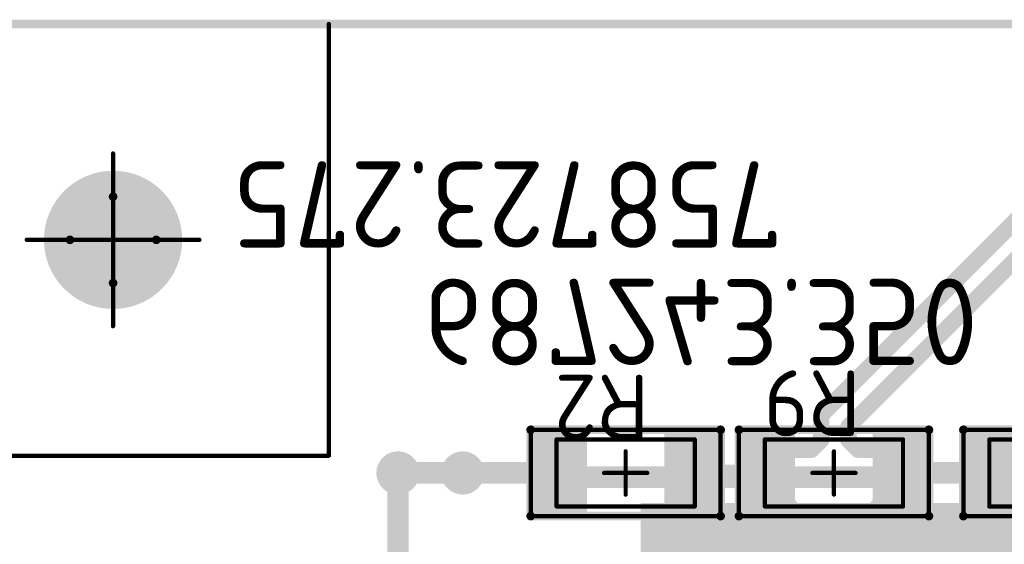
# Model space of a CAD drawing. Header units: inches. Extents: x 0 to 220, y -79 to 15.
# Drawn here: x 17.84 to 40.65, y -12.05 to 0.1 of the extents above; entities that cross this region are included whole.
import ezdxf

# ---------------------------------------------------------------- set-up
doc = ezdxf.new("R2010")
doc.units = ezdxf.units.IN
for name, color, linetype in [('Bottom Layer- Bottom', 5, 'Continuous'), ('Bottom Solder- Bot Mask', 6, 'Continuous'), ('Mechanical 1- Top Assy', 6, 'Continuous'), ('Mechanical 13', 56, 'Continuous'), ('Mechanical 15', 56, 'Continuous'), ('Mechanical 4- Help', 56, 'Continuous'), ('Multi-Layer', 9, 'Continuous'), ('Top Layer- Top', 1, 'Continuous'), ('Top Overlay- Top Silk', 2, 'Continuous'), ('Top Paste- Top Paste', 8, 'Continuous'), ('Top Solder- Top Mask', 216, 'Continuous')]:
    doc.layers.add(name, color=color, linetype=linetype)
doc.styles.add('GOST type B', font='', dxfattribs={"height": 0.2})
doc.styles.get('GOST type B').set_extended_font_data('GOST type B')

# ---------------------------------------------------------------- blocks, each defined once
blk = doc.blocks.new('1206_7')
at = {"layer": 'Top Layer- Top'}
for points in [[(-1.99999219, -0.80000475), (-1.99999219, 0.79999459), (-0.99999165, 0.79999459), (-0.99999165, -0.80000475)], [(0.99999165, -0.79999459), (0.99999165, 0.80000475), (1.99999219, 0.80000475), (1.99999219, -0.79999459)]]:
    blk.add_hatch(color=7, dxfattribs=at).paths.add_polyline_path(points)
at = {"layer": 'Top Paste- Top Paste'}
for points in [[(-1.99999219, -0.80000475), (-1.99999219, 0.79999459), (-0.99999165, 0.79999459), (-0.99999165, -0.80000475)], [(0.99999165, -0.79999459), (0.99999165, 0.80000475), (1.99999219, 0.80000475), (1.99999219, -0.79999459)]]:
    blk.add_hatch(color=7, dxfattribs=at).paths.add_polyline_path(points)
at = {"layer": 'Top Solder- Top Mask'}
for points in [[(-2.10159219, -0.90160475), (-2.10159219, 0.90159459), (-0.8983916499999999, 0.90159459), (-0.8983916499999999, -0.90160475)], [(0.8983916499999999, -0.90159459), (0.8983916499999999, 0.90160475), (2.10159219, 0.90160475), (2.10159219, -0.90159459)]]:
    blk.add_hatch(color=7, dxfattribs=at).paths.add_polyline_path(points)
at = {"layer": 'Mechanical 13'}
for points in [[(-1.60000442, -0.77499972, 0.0999998, 0.0999998, 0), (-1.59999426, 0.77499972, 0.0999998, 0.0999998, 0)], [(-1.59999426, 0.77499972, 0.0999998, 0.0999998, 0), (1.60000188, 0.77499718, 0.0999998, 0.0999998, 0)], [(1.59998918, -0.77499718, 0.0999998, 0.0999998, 0), (1.60000188, 0.77499718, 0.0999998, 0.0999998, 0)], [(-1.60000442, -0.77499972, 0.0999998, 0.0999998, 0), (1.59998918, -0.77499718, 0.0999998, 0.0999998, 0)]]:
    blk.add_lwpolyline(points, format="xyseb", dxfattribs=at)
for points in [[(-1.62499294, 0.77499972, 0.0499999, 0.0499999, 1), (-1.57499558, 0.77499972, 0.0499999, 0.0499999, 1)], [(-1.62499294, 0.77499972, 0.0499999, 0.0499999, 1), (-1.57499558, 0.77499972, 0.0499999, 0.0499999, 1)], [(1.5750032, 0.77499718, 0.0499999, 0.0499999, 1), (1.62500056, 0.77499718, 0.0499999, 0.0499999, 1)], [(1.5750032, 0.77499718, 0.0499999, 0.0499999, 1), (1.62500056, 0.77499718, 0.0499999, 0.0499999, 1)], [(-1.6250031, -0.77499972, 0.0499999, 0.0499999, 1), (-1.57500574, -0.77499972, 0.0499999, 0.0499999, 1)], [(-1.6250031, -0.77499972, 0.0499999, 0.0499999, 1), (-1.57500574, -0.77499972, 0.0499999, 0.0499999, 1)], [(1.5749905, -0.77499718, 0.0499999, 0.0499999, 1), (1.62498786, -0.77499718, 0.0499999, 0.0499999, 1)], [(1.5749905, -0.77499718, 0.0499999, 0.0499999, 1), (1.62498786, -0.77499718, 0.0499999, 0.0499999, 1)]]:
    blk.add_lwpolyline(points, format="xyseb", close=True, dxfattribs=at)
at = {"layer": 'Mechanical 15'}
for points in [[(-2.20000068, -1.00000054, 0.0999998, 0.0999998, 0), (-2.19999814, 0.999998, 0.0999998, 0.0999998, 0)], [(-2.19999814, 0.999998, 0.0999998, 0.0999998, 0), (2.20000068, 1.00000054, 0.0999998, 0.0999998, 0)], [(2.19999814, -0.999998, 0.0999998, 0.0999998, 0), (2.20000068, 1.00000054, 0.0999998, 0.0999998, 0)], [(-2.54e-06, -0.49999646, 0.0999998, 0.0999998, 0), (2.54e-06, 0.49999646, 0.0999998, 0.0999998, 0)], [(-0.49999646, 2.54e-06, 0.0999998, 0.0999998, 0), (0.49999646, -2.54e-06, 0.0999998, 0.0999998, 0)], [(-2.20000068, -1.00000054, 0.0999998, 0.0999998, 0), (2.19999814, -0.999998, 0.0999998, 0.0999998, 0)]]:
    blk.add_lwpolyline(points, format="xyseb", dxfattribs=at)
for points in [[(-2.22499682, 0.999998, 0.0499999, 0.0499999, 1), (-2.17499946, 0.999998, 0.0499999, 0.0499999, 1)], [(-2.22499682, 0.999998, 0.0499999, 0.0499999, 1), (-2.17499946, 0.999998, 0.0499999, 0.0499999, 1)], [(2.175002, 1.00000054, 0.0499999, 0.0499999, 1), (2.22499936, 1.00000054, 0.0499999, 0.0499999, 1)], [(2.175002, 1.00000054, 0.0499999, 0.0499999, 1), (2.22499936, 1.00000054, 0.0499999, 0.0499999, 1)], [(-0.02499614, 0.49999646, 0.0499999, 0.0499999, 1), (0.02500122, 0.49999646, 0.0499999, 0.0499999, 1)], [(-0.5249951399999999, 2.54e-06, 0.0499999, 0.0499999, 1), (-0.47499778, 2.54e-06, 0.0499999, 0.0499999, 1)], [(0.47499778, -2.54e-06, 0.0499999, 0.0499999, 1), (0.5249951399999999, -2.54e-06, 0.0499999, 0.0499999, 1)], [(-0.02500122, -0.49999646, 0.0499999, 0.0499999, 1), (0.02499614, -0.49999646, 0.0499999, 0.0499999, 1)], [(-2.22499936, -1.00000054, 0.0499999, 0.0499999, 1), (-2.175002, -1.00000054, 0.0499999, 0.0499999, 1)], [(-2.22499936, -1.00000054, 0.0499999, 0.0499999, 1), (-2.175002, -1.00000054, 0.0499999, 0.0499999, 1)], [(2.17499946, -0.999998, 0.0499999, 0.0499999, 1), (2.22499682, -0.999998, 0.0499999, 0.0499999, 1)], [(2.17499946, -0.999998, 0.0499999, 0.0499999, 1), (2.22499682, -0.999998, 0.0499999, 0.0499999, 1)]]:
    blk.add_lwpolyline(points, format="xyseb", close=True, dxfattribs=at)
at = {"layer": 'Top Overlay- Top Silk'}
for points in [[(-2.20000068, -1.00000054, 0.1999996, 0.1999996, 0), (-2.19999814, 0.999998, 0.1999996, 0.1999996, 0)], [(-2.19999814, 0.999998, 0.1999996, 0.1999996, 0), (2.20000068, 1.00000054, 0.1999996, 0.1999996, 0)], [(2.19999814, -0.999998, 0.1999996, 0.1999996, 0), (2.20000068, 1.00000054, 0.1999996, 0.1999996, 0)], [(-2.20000068, -1.00000054, 0.1999996, 0.1999996, 0), (2.19999814, -0.999998, 0.1999996, 0.1999996, 0)]]:
    blk.add_lwpolyline(points, format="xyseb", dxfattribs=at)
for points in [[(-2.24999804, 0.999998, 0.0999998, 0.0999998, 1), (-2.14999824, 0.999998, 0.0999998, 0.0999998, 1)], [(-2.24999804, 0.999998, 0.0999998, 0.0999998, 1), (-2.14999824, 0.999998, 0.0999998, 0.0999998, 1)], [(2.15000078, 1.00000054, 0.0999998, 0.0999998, 1), (2.25000058, 1.00000054, 0.0999998, 0.0999998, 1)], [(2.15000078, 1.00000054, 0.0999998, 0.0999998, 1), (2.25000058, 1.00000054, 0.0999998, 0.0999998, 1)], [(-2.25000058, -1.00000054, 0.0999998, 0.0999998, 1), (-2.15000078, -1.00000054, 0.0999998, 0.0999998, 1)], [(-2.25000058, -1.00000054, 0.0999998, 0.0999998, 1), (-2.15000078, -1.00000054, 0.0999998, 0.0999998, 1)], [(2.14999824, -0.999998, 0.0999998, 0.0999998, 1), (2.24999804, -0.999998, 0.0999998, 0.0999998, 1)], [(2.14999824, -0.999998, 0.0999998, 0.0999998, 1), (2.24999804, -0.999998, 0.0999998, 0.0999998, 1)]]:
    blk.add_lwpolyline(points, format="xyseb", close=True, dxfattribs=at)
blk = doc.blocks.new('1206_8')
at = {"layer": 'Top Layer- Top'}
for points in [[(-1.99999727, -0.8000022099999999), (-1.99999727, 0.79999713), (-0.99999673, 0.79999713), (-0.99999673, -0.8000022099999999)], [(0.99999673, -0.79999713), (0.99999673, 0.8000022099999999), (1.99999727, 0.8000022099999999), (1.99999727, -0.79999713)]]:
    blk.add_hatch(color=7, dxfattribs=at).paths.add_polyline_path(points)
at = {"layer": 'Top Paste- Top Paste'}
for points in [[(-1.99999727, -0.8000022099999999), (-1.99999727, 0.79999713), (-0.99999673, 0.79999713), (-0.99999673, -0.8000022099999999)], [(0.99999673, -0.79999713), (0.99999673, 0.8000022099999999), (1.99999727, 0.8000022099999999), (1.99999727, -0.79999713)]]:
    blk.add_hatch(color=7, dxfattribs=at).paths.add_polyline_path(points)
at = {"layer": 'Top Solder- Top Mask'}
for points in [[(-2.10159727, -0.9016022099999998), (-2.10159727, 0.9015971299999999), (-0.8983967299999999, 0.9015971299999999), (-0.8983967299999999, -0.9016022099999998)], [(0.8983967299999999, -0.9015971299999999), (0.8983967299999999, 0.9016022099999998), (2.10159727, 0.9016022099999998), (2.10159727, -0.9015971299999999)]]:
    blk.add_hatch(color=7, dxfattribs=at).paths.add_polyline_path(points)
at = {"layer": 'Mechanical 13'}
for points in [[(-1.59999934, 0.77499972, 0.0999998, 0.0999998, 0), (-1.60000442, -0.77499972, 0.0999998, 0.0999998, 0)], [(1.60000188, 0.77499718, 0.0999998, 0.0999998, 0), (-1.59999934, 0.77499972, 0.0999998, 0.0999998, 0)], [(1.60000188, 0.77499718, 0.0999998, 0.0999998, 0), (1.5999968, -0.77499972, 0.0999998, 0.0999998, 0)], [(1.5999968, -0.77499972, 0.0999998, 0.0999998, 0), (-1.60000442, -0.77499972, 0.0999998, 0.0999998, 0)]]:
    blk.add_lwpolyline(points, format="xyseb", dxfattribs=at)
for points in [[(-1.62499802, 0.77499972, 0.0499999, 0.0499999, 1), (-1.57500066, 0.77499972, 0.0499999, 0.0499999, 1)], [(-1.62499802, 0.77499972, 0.0499999, 0.0499999, 1), (-1.57500066, 0.77499972, 0.0499999, 0.0499999, 1)], [(1.5750032, 0.77499718, 0.0499999, 0.0499999, 1), (1.62500056, 0.77499718, 0.0499999, 0.0499999, 1)], [(1.5750032, 0.77499718, 0.0499999, 0.0499999, 1), (1.62500056, 0.77499718, 0.0499999, 0.0499999, 1)], [(-1.6250031, -0.77499972, 0.0499999, 0.0499999, 1), (-1.57500574, -0.77499972, 0.0499999, 0.0499999, 1)], [(-1.6250031, -0.77499972, 0.0499999, 0.0499999, 1), (-1.57500574, -0.77499972, 0.0499999, 0.0499999, 1)], [(1.57499812, -0.77499972, 0.0499999, 0.0499999, 1), (1.62499548, -0.77499972, 0.0499999, 0.0499999, 1)], [(1.57499812, -0.77499972, 0.0499999, 0.0499999, 1), (1.62499548, -0.77499972, 0.0499999, 0.0499999, 1)]]:
    blk.add_lwpolyline(points, format="xyseb", close=True, dxfattribs=at)
at = {"layer": 'Mechanical 15'}
for points in [[(-2.19999814, 1.00000054, 0.0999998, 0.0999998, 0), (-2.20000068, -1.00000054, 0.0999998, 0.0999998, 0)], [(2.20000068, 1.00000054, 0.0999998, 0.0999998, 0), (-2.19999814, 1.00000054, 0.0999998, 0.0999998, 0)], [(2.20000068, 1.00000054, 0.0999998, 0.0999998, 0), (2.19999814, -1.00000054, 0.0999998, 0.0999998, 0)], [(2.54e-06, -0.499999, 0.0999998, 0.0999998, 0), (0, 0.49999646, 0.0999998, 0.0999998, 0)], [(0.499999, 2.54e-06, 0.0999998, 0.0999998, 0), (-0.49999646, 0, 0.0999998, 0.0999998, 0)], [(2.19999814, -1.00000054, 0.0999998, 0.0999998, 0), (-2.20000068, -1.00000054, 0.0999998, 0.0999998, 0)]]:
    blk.add_lwpolyline(points, format="xyseb", dxfattribs=at)
for points in [[(-2.22499682, 1.00000054, 0.0499999, 0.0499999, 1), (-2.17499946, 1.00000054, 0.0499999, 0.0499999, 1)], [(-2.22499682, 1.00000054, 0.0499999, 0.0499999, 1), (-2.17499946, 1.00000054, 0.0499999, 0.0499999, 1)], [(2.175002, 1.00000054, 0.0499999, 0.0499999, 1), (2.22499936, 1.00000054, 0.0499999, 0.0499999, 1)], [(2.175002, 1.00000054, 0.0499999, 0.0499999, 1), (2.22499936, 1.00000054, 0.0499999, 0.0499999, 1)], [(-0.02499868, 0.49999646, 0.0499999, 0.0499999, 1), (0.02499868, 0.49999646, 0.0499999, 0.0499999, 1)], [(-0.5249951399999999, 0, 0.0499999, 0.0499999, 1), (-0.47499778, 0, 0.0499999, 0.0499999, 1)], [(0.47500032, 2.54e-06, 0.0499999, 0.0499999, 1), (0.5249976799999999, 2.54e-06, 0.0499999, 0.0499999, 1)], [(-0.02499614, -0.499999, 0.0499999, 0.0499999, 1), (0.02500122, -0.499999, 0.0499999, 0.0499999, 1)], [(-2.22499936, -1.00000054, 0.0499999, 0.0499999, 1), (-2.175002, -1.00000054, 0.0499999, 0.0499999, 1)], [(-2.22499936, -1.00000054, 0.0499999, 0.0499999, 1), (-2.175002, -1.00000054, 0.0499999, 0.0499999, 1)], [(2.17499946, -1.00000054, 0.0499999, 0.0499999, 1), (2.22499682, -1.00000054, 0.0499999, 0.0499999, 1)], [(2.17499946, -1.00000054, 0.0499999, 0.0499999, 1), (2.22499682, -1.00000054, 0.0499999, 0.0499999, 1)]]:
    blk.add_lwpolyline(points, format="xyseb", close=True, dxfattribs=at)
at = {"layer": 'Top Overlay- Top Silk'}
for points in [[(-2.19999814, 1.00000054, 0.1999996, 0.1999996, 0), (-2.20000068, -1.00000054, 0.1999996, 0.1999996, 0)], [(2.20000068, 1.00000054, 0.1999996, 0.1999996, 0), (-2.19999814, 1.00000054, 0.1999996, 0.1999996, 0)], [(2.20000068, 1.00000054, 0.1999996, 0.1999996, 0), (2.19999814, -1.00000054, 0.1999996, 0.1999996, 0)], [(2.19999814, -1.00000054, 0.1999996, 0.1999996, 0), (-2.20000068, -1.00000054, 0.1999996, 0.1999996, 0)]]:
    blk.add_lwpolyline(points, format="xyseb", dxfattribs=at)
for points in [[(-2.24999804, 1.00000054, 0.0999998, 0.0999998, 1), (-2.14999824, 1.00000054, 0.0999998, 0.0999998, 1)], [(-2.24999804, 1.00000054, 0.0999998, 0.0999998, 1), (-2.14999824, 1.00000054, 0.0999998, 0.0999998, 1)], [(2.15000078, 1.00000054, 0.0999998, 0.0999998, 1), (2.25000058, 1.00000054, 0.0999998, 0.0999998, 1)], [(2.15000078, 1.00000054, 0.0999998, 0.0999998, 1), (2.25000058, 1.00000054, 0.0999998, 0.0999998, 1)], [(-2.25000058, -1.00000054, 0.0999998, 0.0999998, 1), (-2.15000078, -1.00000054, 0.0999998, 0.0999998, 1)], [(-2.25000058, -1.00000054, 0.0999998, 0.0999998, 1), (-2.15000078, -1.00000054, 0.0999998, 0.0999998, 1)], [(2.14999824, -1.00000054, 0.0999998, 0.0999998, 1), (2.24999804, -1.00000054, 0.0999998, 0.0999998, 1)], [(2.14999824, -1.00000054, 0.0999998, 0.0999998, 1), (2.24999804, -1.00000054, 0.0999998, 0.0999998, 1)]]:
    blk.add_lwpolyline(points, format="xyseb", close=True, dxfattribs=at)
blk = doc.blocks.new('1206_40')
at = {"layer": 'Top Layer- Top'}
for points in [[(-1.99999219, -0.80000475), (-1.99999219, 0.79999459), (-0.99999165, 0.79999459), (-0.99999165, -0.80000475)], [(0.99999165, -0.79999459), (0.99999165, 0.80000475), (1.99999219, 0.80000475), (1.99999219, -0.79999459)]]:
    blk.add_hatch(color=7, dxfattribs=at).paths.add_polyline_path(points)
at = {"layer": 'Top Paste- Top Paste'}
for points in [[(-1.99999219, -0.80000475), (-1.99999219, 0.79999459), (-0.99999165, 0.79999459), (-0.99999165, -0.80000475)], [(0.99999165, -0.79999459), (0.99999165, 0.80000475), (1.99999219, 0.80000475), (1.99999219, -0.79999459)]]:
    blk.add_hatch(color=7, dxfattribs=at).paths.add_polyline_path(points)
at = {"layer": 'Top Solder- Top Mask'}
for points in [[(-2.10159219, -0.90160475), (-2.10159219, 0.90159459), (-0.8983916499999999, 0.90159459), (-0.8983916499999999, -0.90160475)], [(0.8983916499999999, -0.90159459), (0.8983916499999999, 0.90160475), (2.10159219, 0.90160475), (2.10159219, -0.90159459)]]:
    blk.add_hatch(color=7, dxfattribs=at).paths.add_polyline_path(points)
at = {"layer": 'Mechanical 13'}
for points in [[(-1.60000442, -0.77499972, 0.0999998, 0.0999998, 0), (-1.59999426, 0.77499972, 0.0999998, 0.0999998, 0)], [(-1.59999426, 0.77499972, 0.0999998, 0.0999998, 0), (1.60000188, 0.77499718, 0.0999998, 0.0999998, 0)], [(1.59998918, -0.77499718, 0.0999998, 0.0999998, 0), (1.60000188, 0.77499718, 0.0999998, 0.0999998, 0)], [(-1.60000442, -0.77499972, 0.0999998, 0.0999998, 0), (1.59998918, -0.77499718, 0.0999998, 0.0999998, 0)]]:
    blk.add_lwpolyline(points, format="xyseb", dxfattribs=at)
for points in [[(-1.62499294, 0.77499972, 0.0499999, 0.0499999, 1), (-1.57499558, 0.77499972, 0.0499999, 0.0499999, 1)], [(-1.62499294, 0.77499972, 0.0499999, 0.0499999, 1), (-1.57499558, 0.77499972, 0.0499999, 0.0499999, 1)], [(1.5750032, 0.77499718, 0.0499999, 0.0499999, 1), (1.62500056, 0.77499718, 0.0499999, 0.0499999, 1)], [(1.5750032, 0.77499718, 0.0499999, 0.0499999, 1), (1.62500056, 0.77499718, 0.0499999, 0.0499999, 1)], [(-1.6250031, -0.77499972, 0.0499999, 0.0499999, 1), (-1.57500574, -0.77499972, 0.0499999, 0.0499999, 1)], [(-1.6250031, -0.77499972, 0.0499999, 0.0499999, 1), (-1.57500574, -0.77499972, 0.0499999, 0.0499999, 1)], [(1.5749905, -0.77499718, 0.0499999, 0.0499999, 1), (1.62498786, -0.77499718, 0.0499999, 0.0499999, 1)], [(1.5749905, -0.77499718, 0.0499999, 0.0499999, 1), (1.62498786, -0.77499718, 0.0499999, 0.0499999, 1)]]:
    blk.add_lwpolyline(points, format="xyseb", close=True, dxfattribs=at)
at = {"layer": 'Mechanical 15'}
for points in [[(-2.20000068, -1.00000054, 0.0999998, 0.0999998, 0), (-2.19999814, 0.999998, 0.0999998, 0.0999998, 0)], [(-2.19999814, 0.999998, 0.0999998, 0.0999998, 0), (2.20000068, 1.00000054, 0.0999998, 0.0999998, 0)], [(2.19999814, -0.999998, 0.0999998, 0.0999998, 0), (2.20000068, 1.00000054, 0.0999998, 0.0999998, 0)], [(-2.54e-06, -0.49999646, 0.0999998, 0.0999998, 0), (2.54e-06, 0.49999646, 0.0999998, 0.0999998, 0)], [(-0.49999646, 2.54e-06, 0.0999998, 0.0999998, 0), (0.49999646, -2.54e-06, 0.0999998, 0.0999998, 0)], [(-2.20000068, -1.00000054, 0.0999998, 0.0999998, 0), (2.19999814, -0.999998, 0.0999998, 0.0999998, 0)]]:
    blk.add_lwpolyline(points, format="xyseb", dxfattribs=at)
for points in [[(-2.22499682, 0.999998, 0.0499999, 0.0499999, 1), (-2.17499946, 0.999998, 0.0499999, 0.0499999, 1)], [(-2.22499682, 0.999998, 0.0499999, 0.0499999, 1), (-2.17499946, 0.999998, 0.0499999, 0.0499999, 1)], [(2.175002, 1.00000054, 0.0499999, 0.0499999, 1), (2.22499936, 1.00000054, 0.0499999, 0.0499999, 1)], [(2.175002, 1.00000054, 0.0499999, 0.0499999, 1), (2.22499936, 1.00000054, 0.0499999, 0.0499999, 1)], [(-0.02499614, 0.49999646, 0.0499999, 0.0499999, 1), (0.02500122, 0.49999646, 0.0499999, 0.0499999, 1)], [(-0.5249951399999999, 2.54e-06, 0.0499999, 0.0499999, 1), (-0.47499778, 2.54e-06, 0.0499999, 0.0499999, 1)], [(0.47499778, -2.54e-06, 0.0499999, 0.0499999, 1), (0.5249951399999999, -2.54e-06, 0.0499999, 0.0499999, 1)], [(-0.02500122, -0.49999646, 0.0499999, 0.0499999, 1), (0.02499614, -0.49999646, 0.0499999, 0.0499999, 1)], [(-2.22499936, -1.00000054, 0.0499999, 0.0499999, 1), (-2.175002, -1.00000054, 0.0499999, 0.0499999, 1)], [(-2.22499936, -1.00000054, 0.0499999, 0.0499999, 1), (-2.175002, -1.00000054, 0.0499999, 0.0499999, 1)], [(2.17499946, -0.999998, 0.0499999, 0.0499999, 1), (2.22499682, -0.999998, 0.0499999, 0.0499999, 1)], [(2.17499946, -0.999998, 0.0499999, 0.0499999, 1), (2.22499682, -0.999998, 0.0499999, 0.0499999, 1)]]:
    blk.add_lwpolyline(points, format="xyseb", close=True, dxfattribs=at)
at = {"layer": 'Top Overlay- Top Silk'}
for points in [[(-2.20000068, -1.00000054, 0.1999996, 0.1999996, 0), (-2.19999814, 0.999998, 0.1999996, 0.1999996, 0)], [(-2.19999814, 0.999998, 0.1999996, 0.1999996, 0), (2.20000068, 1.00000054, 0.1999996, 0.1999996, 0)], [(2.19999814, -0.999998, 0.1999996, 0.1999996, 0), (2.20000068, 1.00000054, 0.1999996, 0.1999996, 0)], [(-2.20000068, -1.00000054, 0.1999996, 0.1999996, 0), (2.19999814, -0.999998, 0.1999996, 0.1999996, 0)]]:
    blk.add_lwpolyline(points, format="xyseb", dxfattribs=at)
for points in [[(-2.24999804, 0.999998, 0.0999998, 0.0999998, 1), (-2.14999824, 0.999998, 0.0999998, 0.0999998, 1)], [(-2.24999804, 0.999998, 0.0999998, 0.0999998, 1), (-2.14999824, 0.999998, 0.0999998, 0.0999998, 1)], [(2.15000078, 1.00000054, 0.0999998, 0.0999998, 1), (2.25000058, 1.00000054, 0.0999998, 0.0999998, 1)], [(2.15000078, 1.00000054, 0.0999998, 0.0999998, 1), (2.25000058, 1.00000054, 0.0999998, 0.0999998, 1)], [(-2.25000058, -1.00000054, 0.0999998, 0.0999998, 1), (-2.15000078, -1.00000054, 0.0999998, 0.0999998, 1)], [(-2.25000058, -1.00000054, 0.0999998, 0.0999998, 1), (-2.15000078, -1.00000054, 0.0999998, 0.0999998, 1)], [(2.14999824, -0.999998, 0.0999998, 0.0999998, 1), (2.24999804, -0.999998, 0.0999998, 0.0999998, 1)], [(2.14999824, -0.999998, 0.0999998, 0.0999998, 1), (2.24999804, -0.999998, 0.0999998, 0.0999998, 1)]]:
    blk.add_lwpolyline(points, format="xyseb", close=True, dxfattribs=at)

msp = doc.modelspace()

# ---------------------------------------------------------------- hatches: boundary and pattern name
at = {"layer": 'Bottom Layer- Bottom'}
h = msp.add_hatch(color=5, dxfattribs=at)
h.paths.add_polyline_path([(218.99999888, -19.90000084), (216.04287246, -19.90000084), (215.90399542, -19.71901314), (215.90399542, -19.4809872), (215.84239026, -19.25107148), (215.72337602, -19.0449327), (215.55506546, -18.87662214), (215.34892668, -18.7576079), (215.2436894, -18.72941136), (215.2436894, -18.47059044), (215.3489343, -18.44239136), (215.55507308, -18.32337712), (215.72338364, -18.15506656), (215.84239788, -17.94892778), (215.90400304, -17.71901206), (215.90400304, -17.48098358), (215.84239788, -17.25106786), (215.72338364, -17.04492908), (215.55507308, -16.87661852), (215.3489343, -16.75760428), (215.24371226, -16.72941028), (215.24371226, -16.4705919), (215.3489343, -16.4423979), (215.55507308, -16.32338366), (215.72338364, -16.1550731), (215.84239788, -15.94893432), (215.90400304, -15.7190186), (215.90400304, -15.48099012), (215.84239788, -15.2510744), (215.72338364, -15.04493562), (215.55507308, -14.87662506), (215.3489343, -14.75761082), (215.24369448, -14.72941174), (215.24369448, -14.47059336), (215.34893684, -14.44239428), (215.55507562, -14.32338004), (215.72338618, -14.15506948), (215.84240042, -13.9489307), (215.90400558, -13.71901498), (215.90400558, -13.4809865), (215.84240042, -13.25107078), (215.72338618, -13.044932), (215.55507562, -12.87662144), (215.34893684, -12.7576072), (215.24369702, -12.72940812), (215.24369702, -12.47058974), (215.34893684, -12.44239066), (215.55507562, -12.32337642), (215.72338618, -12.15506586), (215.84240042, -11.94892708), (215.90400558, -11.71901136), (215.90400558, -11.48098288), (215.84240042, -11.25106716), (215.72338618, -11.04492838), (215.55507562, -10.87661782), (215.34893684, -10.75760358), (215.24371226, -10.72940958), (215.24371226, -10.47058866), (215.34892922, -10.4423972), (215.555068, -10.32338296), (215.72337856, -10.1550724), (215.8423928, -9.94893362), (215.90186182, -9.726993499999999), (215.00000434, -9.726993499999999), (215.00000434, -9.4729935), (215.90185674, -9.4729935), (215.8423928, -9.251073700000001), (215.72337856, -9.04493492), (215.555068, -8.87662436), (215.34892922, -8.757610119999999), (215.2436894, -8.72941104), (215.2436894, -8.47059266), (215.34893176, -8.44239358), (215.55507054, -8.323379339999999), (215.7233811, -8.15506878), (215.84239534, -7.94893), (215.9040005, -7.71901428), (215.9040005, -7.480985799999999), (215.84239534, -7.251070079999999), (215.7233811, -7.044931299999999), (215.55507054, -6.87662074), (215.34893176, -6.7576065), (215.11901604, -6.69600134), (214.88098756, -6.69600134), (214.65107184, -6.7576065), (214.44493306, -6.87662074), (214.2766225, -7.044931299999999), (214.15760826, -7.251070079999999), (214.15399892, -7.2645397), (213.90399942, -7.23162638), (213.90399942, -6.6959988), (213.12700834, -6.6959988), (213.12700834, -7.599984799999999), (213.00000834, -7.599984799999999), (213.00000834, -7.726984799999999), (212.09600202, -7.726984799999999), (212.09600202, -8.5039962), (212.63164738, -8.5039962), (212.6645607, -8.753995699999999), (212.6510733, -8.757610119999999), (212.44493452, -8.87662436), (212.27662396, -9.04493492), (212.15760972, -9.251073700000001), (212.09600456, -9.48098942), (212.09600456, -9.719017899999999), (212.15760972, -9.94893362), (212.27662396, -10.1550724), (212.44493452, -10.32338296), (212.6510733, -10.4423972), (212.7563055, -10.47059374), (212.7563055, -10.72941212), (212.65106822, -10.7576112), (212.44492944, -10.87662544), (212.27661888, -11.044936), (212.15760464, -11.25107478), (212.09599948, -11.4809905), (212.09599948, -11.71901898), (212.15760464, -11.9489347), (212.27661888, -12.15507348), (212.44492944, -12.32338404), (212.65106822, -12.44239828), (212.7563055, -12.47059482), (212.7563055, -12.72941574), (212.65107076, -12.75761228), (212.44493198, -12.87662652), (212.27662142, -13.04493708), (212.15760718, -13.25107586), (212.09814578, -13.47299312), (213.00000834, -13.47299312), (213.00000834, -13.72699312), (212.09813816, -13.72699312), (212.15760718, -13.94893578), (212.27662142, -14.15507456), (212.44493198, -14.32338512), (212.65107076, -14.44239936), (212.75628772, -14.47059082), (212.75628772, -14.72941174), (212.65107076, -14.7576032), (212.44493198, -14.87661744), (212.27662142, -15.044928), (212.15760718, -15.25106678), (212.09600202, -15.4809825), (212.09600202, -15.71901098), (212.15760718, -15.9489267), (212.27662142, -16.15506548), (212.44493198, -16.32337604), (212.65107076, -16.44239028), (212.75631058, -16.47058936), (212.75631058, -16.72940774), (212.65107076, -16.75760682), (212.44493198, -16.87662106), (212.27662142, -17.04493162), (212.15760718, -17.2510704), (212.09814578, -17.47298512), (213.0000058, -17.47298512), (213.0000058, -17.72698512), (212.09813816, -17.72698512), (212.15760718, -17.94893032), (212.27662142, -18.1550691), (212.44493198, -18.32337966), (212.65107076, -18.4423939), (212.75629788, -18.4705879), (212.75629788, -18.72940882), (212.65106314, -18.75760536), (212.44492436, -18.8766196), (212.2766138, -19.04493016), (212.15759956, -19.25106894), (212.0959944, -19.48098466), (212.0959944, -19.7190106), (211.95711482, -19.90000084), (210.07527708, -19.90000084), (208.88846462, -18.71318838), (208.88846462, -18.09549848), (208.85889394, -17.94683736), (208.77468532, -17.82081272), (205.74196088, -14.78808828), (205.78899914, -14.61253618), (205.78899914, -14.37845994), (205.72841506, -14.15235676), (205.61137694, -13.94963936), (205.44585784, -13.78412026), (205.24314044, -13.66708214), (205.01703726, -13.60649806), (204.78296102, -13.60649806), (204.55685784, -13.66708214), (204.35414044, -13.78412026), (204.18862134, -13.94963936), (204.07158322, -14.15235676), (204.01099914, -14.37845994), (204.01099914, -14.52259732), (203.76099964, -14.58958474), (203.7113782, -14.50363876), (203.5458591, -14.33811966), (203.3431417, -14.22108154), (203.11703852, -14.16049746), (202.88296228, -14.16049746), (202.6568591, -14.22108154), (202.4541417, -14.33811966), (202.2886226, -14.50363876), (202.17158448, -14.70635616), (202.1110004, -14.93245934), (202.1110004, -15.16653304), (202.04664442, -15.25040384), (201.77983012, -15.27061208), (201.57711526, -15.15357396), (201.35101208, -15.09298988), (201.11693584, -15.09298988), (200.89083266, -15.15357396), (200.68811526, -15.27061208), (200.6451283, -15.31359904), (173.26689756, -15.31359904), (173.24999894, -15.26948686), (173.19999904, -15.31948676), (137.18450846, -15.29393944), (137.08102886, -15.04386628), (137.12333002, -15.00156512), (137.20943094, -14.8524341), (137.24304022, -14.72699874), (135.95696202, -14.72699874), (135.9905713, -14.8524341), (136.07667222, -15.00156512), (136.11829012, -15.04318302), (136.0146632, -15.2931114), (72.63029923999999, -15.24815086), (72.52332967999999, -15.00156258), (72.6094306, -14.8524341), (72.64303987999999, -14.72699874), (71.35696168, -14.72699874), (71.39057095999999, -14.8524341), (71.47667188, -15.00156258), (71.36880824, -15.24725678), (32.2208398, -15.21948696), (32.2208398, -11.10000066), (132.03123454, -11.10000066), (132.0475642, -11.10942914), (132.21389864, -11.15399852), (132.38610048, -11.15399852), (132.55243492, -11.10942914), (132.56876458, -11.10000066), (173.29999884, -11.10000066), (173.32097416, -11.07902534), (179.32680162, -11.07902534), (179.84600048, -11.5982242), (179.84600048, -11.61159984), (179.89056986, -11.77793428), (179.97667078, -11.9270653), (180.0984333, -12.04882782), (180.24756432, -12.13492874), (180.41389876, -12.17949812), (180.5861006, -12.17949812), (180.75243504, -12.13492874), (180.90156606, -12.04882782), (181.02332858, -11.9270653), (181.1094295, -11.77793428), (181.15399888, -11.61159984), (181.15399888, -11.439398), (181.12442566, -11.32902738), (181.20803992, -11.16474526), (181.28607634, -11.07902534), (201.17059842, -11.07902534), (201.97481068, -10.27481308), (204.87773604, -10.29980922), (204.89999914, -10.30000734), (204.99999894, -10.40000714), (205.11967612, -10.2803325), (205.1196685, -10.16611886), (205.1196685, -7.129955259999999), (205.17861936, -7.071004400000001), (205.09999874, -6.99238378), (205.09999874, -1.39999974), (218.99999888, -1.39999974)])
h.paths.add_polyline_path([(212.87300834, -6.6959988), (212.09600202, -6.6959988), (212.09600202, -7.472984799999999), (212.87300834, -7.472984799999999)], flags=0)
h.paths.add_polyline_path([(166.68215584, -11.6569617), (166.68215584, -12.1730008), (167.19819494, -12.1730008), (167.16458566, -12.04756544), (167.07848474, -11.89843442), (166.95672222, -11.7766719), (166.8075912, -11.69057098)], flags=0)
h.paths.add_polyline_path([(166.42815584, -11.6569617), (166.30272048, -11.69057098), (166.15358946, -11.7766719), (166.03182694, -11.89843442), (165.94572602, -12.04756544), (165.91211674, -12.1730008), (166.42815584, -12.1730008)], flags=0)
h.paths.add_polyline_path([(63.52700019999999, -12.3569603), (63.52700019999999, -12.8729994), (64.0430393, -12.8729994), (64.00943002, -12.74756404), (63.9233291, -12.59843302), (63.80156658, -12.4766705), (63.65243556, -12.39056958)], flags=0)
h.paths.add_polyline_path([(63.2730002, -12.3569603), (63.14756484, -12.39056958), (62.99843382, -12.4766705), (62.87667129999999, -12.59843302), (62.79057038, -12.74756404), (62.7569611, -12.8729994), (63.2730002, -12.8729994)], flags=0)
h.paths.add_polyline_path([(43.52699702, -12.3826016), (43.52699702, -12.8986407), (44.04303612, -12.8986407), (44.00942684, -12.77320534), (43.92332592, -12.62407432), (43.8015634, -12.5023118), (43.65243237999999, -12.41621088)], flags=0)
h.paths.add_polyline_path([(43.27299702, -12.3826016), (43.14756165999999, -12.41621088), (42.99843064, -12.5023118), (42.87666812, -12.62407432), (42.7905672, -12.77320534), (42.75695792, -12.8986407), (43.27299702, -12.8986407)], flags=0)
h.paths.add_polyline_path([(159.92700044, -12.40760536), (159.92700044, -12.92364446), (160.44303954, -12.92364446), (160.40943026, -12.7982091), (160.32332934, -12.64907808), (160.20156682, -12.52731556), (160.0524358, -12.44121464)], flags=0)
h.paths.add_polyline_path([(159.67300044, -12.40760536), (159.54756508, -12.44121464), (159.39843406, -12.52731556), (159.27667154, -12.64907808), (159.19057062, -12.7982091), (159.15696134, -12.92364446), (159.67300044, -12.92364446)], flags=0)
h.paths.add_polyline_path([(167.19819494, -12.4270008), (166.68215584, -12.4270008), (166.68215584, -12.9430399), (166.8075912, -12.90943062), (166.95672222, -12.8233297), (167.07848474, -12.70156718), (167.16458566, -12.55243616)], flags=0)
h.paths.add_polyline_path([(166.42815584, -12.4270008), (165.91211674, -12.4270008), (165.94572602, -12.55243616), (166.03182694, -12.70156718), (166.15358946, -12.8233297), (166.30272048, -12.90943062), (166.42815584, -12.9430399)], flags=0)
h.paths.add_polyline_path([(130.62700062, -12.5569599), (130.62700062, -13.072999), (131.14303972, -13.072999), (131.10943044, -12.94756364), (131.02332952, -12.79843262), (130.901567, -12.6766701), (130.75243598, -12.59056918)], flags=0)
h.paths.add_polyline_path([(130.37300062, -12.5569599), (130.24756526, -12.59056918), (130.09843424, -12.6766701), (129.97667172, -12.79843262), (129.8905708, -12.94756364), (129.85696152, -13.072999), (130.37300062, -13.072999)], flags=0)
h.paths.add_polyline_path([(156.52699962, -12.6569597), (156.52699962, -13.1729988), (157.04303872, -13.1729988), (157.00942944, -13.04756344), (156.92332852, -12.89843242), (156.801566, -12.7766699), (156.65243498, -12.69056898)], flags=0)
h.paths.add_polyline_path([(156.27299962, -12.6569597), (156.14756426, -12.69056898), (155.99843324, -12.7766699), (155.87667072, -12.89843242), (155.7905698, -13.04756344), (155.75696052, -13.1729988), (156.27299962, -13.1729988)], flags=0)
h.paths.add_polyline_path([(59.22700117999999, -12.74510278), (59.22700117999999, -13.26114188), (59.74304028, -13.26114188), (59.709431, -13.13570652), (59.62333008, -12.9865755), (59.50156755999999, -12.86481298), (59.35243653999999, -12.77871206)], flags=0)
h.paths.add_polyline_path([(58.97300118, -12.74510278), (58.84756581999999, -12.77871206), (58.69843479999999, -12.86481298), (58.57667228, -12.9865755), (58.49057135999999, -13.13570652), (58.45696208, -13.26114188), (58.97300118, -13.26114188)], flags=0)
h.paths.add_polyline_path([(39.92699914, -12.7451104), (39.92699914, -13.2611495), (40.44303824, -13.2611495), (40.40942896, -13.13571414), (40.32332804, -12.98658312), (40.20156552, -12.8648206), (40.0524345, -12.77871968)], flags=0)
h.paths.add_polyline_path([(39.67299913999999, -12.7451104), (39.54756378, -12.77871968), (39.39843276, -12.8648206), (39.27667024, -12.98658312), (39.19056931999999, -13.13571414), (39.15696004, -13.2611495), (39.67299913999999, -13.2611495)], flags=0)
h.paths.add_polyline_path([(64.0430393, -13.1269994), (63.52700019999999, -13.1269994), (63.52700019999999, -13.6430385), (63.65243556, -13.60942922), (63.80156658, -13.5233283), (63.9233291, -13.40156578), (64.00943002, -13.25243476)], flags=0)
h.paths.add_polyline_path([(63.2730002, -13.1269994), (62.7569611, -13.1269994), (62.79057038, -13.25243476), (62.87667129999999, -13.40156578), (62.99843382, -13.5233283), (63.14756484, -13.60942922), (63.2730002, -13.6430385)], flags=0)
h.paths.add_polyline_path([(44.04303612, -13.1526407), (43.52699702, -13.1526407), (43.52699702, -13.6686798), (43.65243237999999, -13.63507052), (43.8015634, -13.5489696), (43.92332592, -13.42720708), (44.00942684, -13.27807606)], flags=0)
h.paths.add_polyline_path([(43.27299702, -13.1526407), (42.75695792, -13.1526407), (42.7905672, -13.27807606), (42.87666812, -13.42720708), (42.99843064, -13.5489696), (43.14756165999999, -13.63507052), (43.27299702, -13.6686798)], flags=0)
h.paths.add_polyline_path([(160.44303954, -13.17764446), (159.92700044, -13.17764446), (159.92700044, -13.69368356), (160.0524358, -13.66007428), (160.20156682, -13.57397336), (160.32332934, -13.45221084), (160.40943026, -13.30307982)], flags=0)
h.paths.add_polyline_path([(159.67300044, -13.17764446), (159.15696134, -13.17764446), (159.19057062, -13.30307982), (159.27667154, -13.45221084), (159.39843406, -13.57397336), (159.54756508, -13.66007428), (159.67300044, -13.69368356)], flags=0)
h.paths.add_polyline_path([(131.14303972, -13.326999), (130.62700062, -13.326999), (130.62700062, -13.8430381), (130.75243598, -13.80942882), (130.901567, -13.7233279), (131.02332952, -13.60156538), (131.10943044, -13.45243436)], flags=0)
h.paths.add_polyline_path([(130.37300062, -13.326999), (129.85696152, -13.326999), (129.8905708, -13.45243436), (129.97667172, -13.60156538), (130.09843424, -13.7233279), (130.24756526, -13.80942882), (130.37300062, -13.8430381)], flags=0)
h.paths.add_polyline_path([(209.50432064, -5.333997459999999), (209.2702444, -5.333997459999999), (209.04414122, -5.39458154), (208.84142382, -5.511619659999999), (208.67590472, -5.677138759999999), (208.5588666, -5.87985616), (208.49828252, -6.105959339999999), (208.49828252, -6.2132337), (208.4265199, -6.372392639999999), (208.26736096, -6.44415526), (208.1600866, -6.44415526), (207.93398342, -6.50473934), (207.73126602, -6.62177746), (207.56574692, -6.78729656), (207.4487088, -6.990013959999999), (207.38812472, -7.21611714), (207.38812472, -7.450193379999999), (207.4487088, -7.676296559999999), (207.56574692, -7.87901396), (207.73126602, -8.04453306), (207.88865966, -8.1354041), (207.88865966, -12.9771267), (207.91823034, -13.12578528), (208.00243896, -13.25181246), (208.25944378, -13.50881728), (208.18862096, -13.5796401), (208.07158284, -13.7823575), (208.01099876, -14.00846068), (208.01099876, -14.24253692), (208.07158284, -14.4686401), (208.18862096, -14.6713575), (208.35414006, -14.8368766), (208.55685746, -14.95391472), (208.78296064, -15.0144988), (209.01703688, -15.0144988), (209.24314006, -14.95391472), (209.44585746, -14.8368766), (209.61137656, -14.6713575), (209.72841468, -14.4686401), (209.78899876, -14.24253692), (209.78899876, -14.00846068), (209.74922236, -13.86001038), (209.9126866, -13.74144826), (209.97079164, -13.72098856), (210.15685934, -13.82841532), (210.38296252, -13.8889994), (210.61703876, -13.8889994), (210.84314194, -13.82841532), (211.04585934, -13.7113772), (211.21137844, -13.5458581), (211.32841656, -13.3431407), (211.38900064, -13.11703752), (211.38900064, -12.88296128), (211.32841656, -12.6568581), (211.21137844, -12.4541407), (211.04585934, -12.2886216), (210.95320776, -12.2351292), (210.95320776, -7.33572828), (210.9532103, -7.33571558), (210.91870948, -7.1622793), (210.82046736, -7.01524886), (210.24859398, -6.44337548), (210.27628252, -6.340035579999999), (210.27628252, -6.105959339999999), (210.21569844, -5.87985616), (210.09866032, -5.677138759999999), (209.93314122, -5.511619659999999), (209.73042382, -5.39458154)], flags=0)
h.paths.add_polyline_path([(157.04303872, -13.4269988), (156.52699962, -13.4269988), (156.52699962, -13.9430379), (156.65243498, -13.90942862), (156.801566, -13.8233277), (156.92332852, -13.70156518), (157.00942944, -13.55243416)], flags=0)
h.paths.add_polyline_path([(156.27299962, -13.4269988), (155.75696052, -13.4269988), (155.7905698, -13.55243416), (155.87667072, -13.70156518), (155.99843324, -13.8233277), (156.14756426, -13.90942862), (156.27299962, -13.9430379)], flags=0)
h.paths.add_polyline_path([(59.74304028, -13.51514188), (59.22700117999999, -13.51514188), (59.22700117999999, -14.03118098), (59.35243653999999, -13.9975717), (59.50156755999999, -13.91147078), (59.62333008, -13.78970826), (59.709431, -13.64057724)], flags=0)
h.paths.add_polyline_path([(58.97300118, -13.51514188), (58.45696208, -13.51514188), (58.49057135999999, -13.64057724), (58.57667228, -13.78970826), (58.69843479999999, -13.91147078), (58.84756581999999, -13.9975717), (58.97300118, -14.03118098)], flags=0)
h.paths.add_polyline_path([(40.44303824, -13.5151495), (39.92699914, -13.5151495), (39.92699914, -14.0311886), (40.0524345, -13.99757932), (40.20156552, -13.9114784), (40.32332804, -13.78971588), (40.40942896, -13.64058486)], flags=0)
h.paths.add_polyline_path([(39.67299913999999, -13.5151495), (39.15696004, -13.5151495), (39.19056931999999, -13.64058486), (39.27667024, -13.78971588), (39.39843276, -13.9114784), (39.54756378, -13.99757932), (39.67299913999999, -14.0311886)], flags=0)
h.paths.add_polyline_path([(98.32699917999999, -13.65696024), (98.32699917999999, -14.17299934), (98.84303828, -14.17299934), (98.809429, -14.04756398), (98.72332808, -13.89843296), (98.60156556, -13.77667044), (98.45243453999998, -13.69056952)], flags=0)
h.paths.add_polyline_path([(98.07299918, -13.65696024), (97.94756381999998, -13.69056952), (97.79843279999999, -13.77667044), (97.67667028, -13.89843296), (97.59056936, -14.04756398), (97.55696008, -14.17299934), (98.07299918, -14.17299934)], flags=0)
h.paths.add_polyline_path([(136.72700112, -13.95695964), (136.72700112, -14.47299874), (137.24304022, -14.47299874), (137.20943094, -14.34756338), (137.12333002, -14.19843236), (137.0015675, -14.07666984), (136.85243648, -13.99056892)], flags=0)
h.paths.add_polyline_path([(136.47300112, -13.95695964), (136.34756576, -13.99056892), (136.19843474, -14.07666984), (136.07667222, -14.19843236), (135.9905713, -14.34756338), (135.95696202, -14.47299874), (136.47300112, -14.47299874)], flags=0)
h.paths.add_polyline_path([(72.12700078, -13.95695964), (72.12700078, -14.47299874), (72.64303987999999, -14.47299874), (72.6094306, -14.34756338), (72.52332967999999, -14.19843236), (72.40156716, -14.07666984), (72.25243614, -13.99056892)], flags=0)
h.paths.add_polyline_path([(71.87300078, -13.95695964), (71.74756542, -13.99056892), (71.5984344, -14.07666984), (71.47667188, -14.19843236), (71.39057095999999, -14.34756338), (71.35696168, -14.47299874), (71.87300078, -14.47299874)], flags=0)
h.paths.add_polyline_path([(98.84303828, -14.42699934), (98.32699917999999, -14.42699934), (98.32699917999999, -14.94303844), (98.45243453999998, -14.90942916), (98.60156556, -14.82332824), (98.72332808, -14.70156572), (98.809429, -14.5524347)], flags=0)
h.paths.add_polyline_path([(98.07299918, -14.42699934), (97.55696008, -14.42699934), (97.59056936, -14.5524347), (97.67667028, -14.70156572), (97.79843279999999, -14.82332824), (97.94756381999998, -14.90942916), (98.07299918, -14.94303844)], flags=0)
h = msp.add_hatch(color=7, dxfattribs=at)
edge = h.paths.add_edge_path()
edge.add_arc((19.9999981, -4.99998746), 1.49999954, 0, 360)
h = msp.add_hatch(color=7, dxfattribs=at)
edge = h.paths.add_edge_path()
edge.add_arc((26.60000014, -10.39999952), 0.3999992, 0, 360)
h = msp.add_hatch(color=7, dxfattribs=at)
edge = h.paths.add_edge_path()
edge.add_arc((28.09999968, -10.39999952), 0.3999992, 0, 360)
at = {"layer": 'Bottom Solder- Bot Mask'}
h = msp.add_hatch(color=7, dxfattribs=at)
edge = h.paths.add_edge_path()
edge.add_arc((19.9999981, -4.99998746), 1.60159954, 0, 360)
h = msp.add_hatch(color=7, dxfattribs=at)
edge = h.paths.add_edge_path()
edge.add_arc((26.60000014, -10.39999952), 0.5015992, 0, 360)
h = msp.add_hatch(color=7, dxfattribs=at)
edge = h.paths.add_edge_path()
edge.add_arc((28.09999968, -10.39999952), 0.5015992, 0, 360)
at = {"layer": 'Multi-Layer'}
h = msp.add_hatch(color=9, dxfattribs=at)
edge = h.paths.add_edge_path()
edge.add_arc((19.9999981, -4.99998746), 1.49999954, 0, 360)
at = {"layer": 'Top Layer- Top'}
h = msp.add_hatch(color=7, dxfattribs=at)
edge = h.paths.add_edge_path()
edge.add_arc((19.9999981, -4.99998746), 1.49999954, 0, 360)
h = msp.add_hatch(color=7, dxfattribs=at)
edge = h.paths.add_edge_path()
edge.add_arc((26.60000014, -10.39999952), 0.3999992, 0, 360)
h = msp.add_hatch(color=7, dxfattribs=at)
edge = h.paths.add_edge_path()
edge.add_arc((28.09999968, -10.39999952), 0.3999992, 0, 360)
at = {"layer": 'Top Solder- Top Mask'}
h = msp.add_hatch(color=7, dxfattribs=at)
edge = h.paths.add_edge_path()
edge.add_arc((19.9999981, -4.99998746), 1.60159954, 0, 360)
h = msp.add_hatch(color=7, dxfattribs=at)
edge = h.paths.add_edge_path()
edge.add_arc((26.60000014, -10.39999952), 0.5015992, 0, 360)
h = msp.add_hatch(color=7, dxfattribs=at)
edge = h.paths.add_edge_path()
edge.add_arc((28.09999968, -10.39999952), 0.5015992, 0, 360)

# ---------------------------------------------------------------- linework, layer by layer
at = {"layer": 'Bottom Layer- Bottom'}
for points in [[(26.64289819999999, -10.39999952, 0.499999, 0.499999, 0), (28.09999968, -10.39999952, 0.499999, 0.499999, 0)], [(28.09999968, -10.39999952, 0.499999, 0.499999, 0), (30.43494548, -10.39999952, 0.499999, 0.499999, 0)], [(30.43494548, -10.39999952, 0.499999, 0.499999, 0), (30.53494528, -10.49999932, 0.499999, 0.499999, 0)], [(30.53494528, -10.49999932, 0.499999, 0.499999, 0), (38.11483613999999, -10.49999932, 0.499999, 0.499999, 0)], [(38.11483613999999, -10.49999932, 0.499999, 0.499999, 0), (38.21483594, -10.39999952, 0.499999, 0.499999, 0)], [(38.21483594, -10.39999952, 0.499999, 0.499999, 0), (46.90000018, -10.39999952, 0.499999, 0.499999, 0)]]:
    msp.add_lwpolyline(points, format="xyseb", dxfattribs=at)
for points in [[(26.51789972, -10.39999952, 0.2499995, 0.2499995, 1), (26.76789668, -10.39999952, 0.2499995, 0.2499995, 1)], [(27.9750012, -10.39999952, 0.2499995, 0.2499995, 1), (28.22499816, -10.39999952, 0.2499995, 0.2499995, 1)], [(27.9750012, -10.39999952, 0.2499995, 0.2499995, 1), (28.22499816, -10.39999952, 0.2499995, 0.2499995, 1)], [(30.309947, -10.39999952, 0.2499995, 0.2499995, 1), (30.55994396, -10.39999952, 0.2499995, 0.2499995, 1)], [(30.309947, -10.39999952, 0.2499995, 0.2499995, 1), (30.55994396, -10.39999952, 0.2499995, 0.2499995, 1)], [(30.4099468, -10.49999932, 0.2499995, 0.2499995, 1), (30.65994376, -10.49999932, 0.2499995, 0.2499995, 1)], [(30.4099468, -10.49999932, 0.2499995, 0.2499995, 1), (30.65994376, -10.49999932, 0.2499995, 0.2499995, 1)], [(37.98983765999999, -10.49999932, 0.2499995, 0.2499995, 1), (38.23983462, -10.49999932, 0.2499995, 0.2499995, 1)], [(37.98983765999999, -10.49999932, 0.2499995, 0.2499995, 1), (38.23983462, -10.49999932, 0.2499995, 0.2499995, 1)], [(38.08983746, -10.39999952, 0.2499995, 0.2499995, 1), (38.33983442, -10.39999952, 0.2499995, 0.2499995, 1)], [(38.08983746, -10.39999952, 0.2499995, 0.2499995, 1), (38.33983442, -10.39999952, 0.2499995, 0.2499995, 1)]]:
    msp.add_lwpolyline(points, format="xyseb", close=True, dxfattribs=at)
at = {"layer": 'Mechanical 1- Top Assy'}
msp.add_lwpolyline([(0, -1.27e-05, 0.1999996, 0.1999996, 0), (219.99999942, -1.27e-05, 0.1999996, 0.1999996, 0)], format="xyseb", dxfattribs=at)
at = {"layer": 'Mechanical 4- Help'}
for points in [[(24.99999826, -9.999987619999999, 0.0999998, 0.0999998, 0), (24.99999826, 1.778e-05, 0.0999998, 0.0999998, 0)], [(19.9999981, -6.999986, 0.0999998, 0.0999998, 0), (19.9999981, -2.99998638, 0.0999998, 0.0999998, 0)], [(17.99999956, -4.99998746, 0.0999998, 0.0999998, 0), (21.99999918, -4.999984919999999, 0.0999998, 0.0999998, 0)], [(15.00000048, -9.999987619999999, 0.0999998, 0.0999998, 0), (24.99999826, -9.999987619999999, 0.0999998, 0.0999998, 0)]]:
    msp.add_lwpolyline(points, format="xyseb", dxfattribs=at)
for points in [[(24.97499958, 1.778e-05, 0.0499999, 0.0499999, 1), (25.02499694, 1.778e-05, 0.0499999, 0.0499999, 1)], [(19.97499942, -2.99998638, 0.0499999, 0.0499999, 1), (20.02499678, -2.99998638, 0.0499999, 0.0499999, 1)], [(17.97500088, -4.99998746, 0.0499999, 0.0499999, 1), (18.02499824, -4.99998746, 0.0499999, 0.0499999, 1)], [(21.9750005, -4.999984919999999, 0.0499999, 0.0499999, 1), (22.02499786, -4.999984919999999, 0.0499999, 0.0499999, 1)], [(19.97499942, -6.999986, 0.0499999, 0.0499999, 1), (20.02499678, -6.999986, 0.0499999, 0.0499999, 1)], [(24.97499958, -9.999987619999999, 0.0499999, 0.0499999, 1), (25.02499694, -9.999987619999999, 0.0499999, 0.0499999, 1)], [(24.97499958, -9.999987619999999, 0.0499999, 0.0499999, 1), (25.02499694, -9.999987619999999, 0.0499999, 0.0499999, 1)]]:
    msp.add_lwpolyline(points, format="xyseb", close=True, dxfattribs=at)
at = {"layer": 'Top Layer- Top'}
for points in [[(36.40374482, -9.05934688, 0.3809999999999999, 0.3809999999999999, 0), (44.26786676, -1.19522494, 0.3809999999999999, 0.3809999999999999, 0)], [(37.03874482, -9.3223715, 0.3809999999999999, 0.3809999999999999, 0), (44.53089138, -1.83022494, 0.3809999999999999, 0.3809999999999999, 0)], [(36.40374482, -9.638002059999998, 0.3809999999999999, 0.3809999999999999, 0), (36.40374482, -9.05934688, 0.3809999999999999, 0.3809999999999999, 0)], [(37.03874482, -9.638002059999998, 0.3809999999999999, 0.3809999999999999, 0), (37.03874482, -9.3223715, 0.3809999999999999, 0.3809999999999999, 0)], [(36.1805601, -9.86118678, 0.3809999999999999, 0.3809999999999999, 0), (36.40374482, -9.638002059999998, 0.3809999999999999, 0.3809999999999999, 0)], [(37.03874482, -9.638002059999998, 0.3809999999999999, 0.3809999999999999, 0), (37.26192954, -9.86118678, 0.3809999999999999, 0.3809999999999999, 0)], [(35.20000579999999, -10.17068832, 0.3809999999999999, 0.3809999999999999, 0), (35.50950734, -9.86118678, 0.3809999999999999, 0.3809999999999999, 0)], [(35.50950734, -9.86118678, 0.3809999999999999, 0.3809999999999999, 0), (36.1805601, -9.86118678, 0.3809999999999999, 0.3809999999999999, 0)], [(37.26192954, -9.86118678, 0.3809999999999999, 0.3809999999999999, 0), (38.60000408, -9.86118678, 0.3809999999999999, 0.3809999999999999, 0)], [(38.60000408, -10.40000206, 0.3809999999999999, 0.3809999999999999, 0), (38.60000408, -9.86118678, 0.3809999999999999, 0.3809999999999999, 0)], [(35.20000579999999, -10.39999444, 0.3809999999999999, 0.3809999999999999, 0), (35.20000579999999, -10.17068832, 0.3809999999999999, 0.3809999999999999, 0)], [(26.60000014, -12.49999786, 0.499999, 0.499999, 0), (26.60000014, -10.39999952, 0.499999, 0.499999, 0)], [(28.09999968, -10.39999952, 0.499999, 0.499999, 0), (28.10000476, -10.4000046, 0.499999, 0.499999, 0)], [(28.10000476, -10.4000046, 0.499999, 0.499999, 0), (30.37500656, -10.4000046, 0.499999, 0.499999, 0)], [(33.3749904, -10.39999444, 0.3809999999999999, 0.3809999999999999, 0), (35.20000579999999, -10.39999444, 0.3809999999999999, 0.3809999999999999, 0)], [(35.20000579999999, -10.70000654, 0.3809999999999999, 0.3809999999999999, 0), (35.20000579999999, -10.39999444, 0.3809999999999999, 0.3809999999999999, 0)], [(38.19998964, -10.39999698, 0.3809999999999999, 0.3809999999999999, 0), (38.19999472, -10.40000206, 0.3809999999999999, 0.3809999999999999, 0)], [(38.19998964, -10.69999638, 0.3809999999999999, 0.3809999999999999, 0), (38.19998964, -10.39999698, 0.3809999999999999, 0.3809999999999999, 0)], [(38.19999472, -10.40000206, 0.3809999999999999, 0.3809999999999999, 0), (38.60000408, -10.40000206, 0.3809999999999999, 0.3809999999999999, 0)], [(38.60000408, -10.40000206, 0.3809999999999999, 0.3809999999999999, 0), (40.40000302, -10.40000206, 0.3809999999999999, 0.3809999999999999, 0)], [(35.20000579999999, -10.70000654, 0.3809999999999999, 0.3809999999999999, 0), (35.9643934, -11.46439414, 0.3809999999999999, 0.3809999999999999, 0)], [(37.2343934, -11.66559262, 0.3809999999999999, 0.3809999999999999, 0), (38.19998964, -10.69999638, 0.3809999999999999, 0.3809999999999999, 0)], [(35.9643934, -13.3881495, 0.3809999999999999, 0.3809999999999999, 0), (35.9643934, -11.46439414, 0.3809999999999999, 0.3809999999999999, 0)], [(37.2343934, -13.3881495, 0.3809999999999999, 0.3809999999999999, 0), (37.2343934, -11.66559262, 0.3809999999999999, 0.3809999999999999, 0)]]:
    msp.add_lwpolyline(points, format="xyseb", dxfattribs=at)
for points in [[(36.30849481999999, -9.05934688, 0.1905, 0.1905, 1), (36.49899482, -9.05934688, 0.1905, 0.1905, 1)], [(36.30849481999999, -9.05934688, 0.1905, 0.1905, 1), (36.49899482, -9.05934688, 0.1905, 0.1905, 1)], [(36.94349482, -9.3223715, 0.1905, 0.1905, 1), (37.13399482, -9.3223715, 0.1905, 0.1905, 1)], [(36.94349482, -9.3223715, 0.1905, 0.1905, 1), (37.13399482, -9.3223715, 0.1905, 0.1905, 1)], [(36.30849481999999, -9.638002059999998, 0.1905, 0.1905, 1), (36.49899482, -9.638002059999998, 0.1905, 0.1905, 1)], [(36.30849481999999, -9.638002059999998, 0.1905, 0.1905, 1), (36.49899482, -9.638002059999998, 0.1905, 0.1905, 1)], [(36.94349482, -9.638002059999998, 0.1905, 0.1905, 1), (37.13399482, -9.638002059999998, 0.1905, 0.1905, 1)], [(36.94349482, -9.638002059999998, 0.1905, 0.1905, 1), (37.13399482, -9.638002059999998, 0.1905, 0.1905, 1)], [(35.41425734, -9.86118678, 0.1905, 0.1905, 1), (35.60475734, -9.86118678, 0.1905, 0.1905, 1)], [(35.41425734, -9.86118678, 0.1905, 0.1905, 1), (35.60475734, -9.86118678, 0.1905, 0.1905, 1)], [(36.08531009999999, -9.86118678, 0.1905, 0.1905, 1), (36.2758101, -9.86118678, 0.1905, 0.1905, 1)], [(36.08531009999999, -9.86118678, 0.1905, 0.1905, 1), (36.2758101, -9.86118678, 0.1905, 0.1905, 1)], [(37.16667954, -9.86118678, 0.1905, 0.1905, 1), (37.35717954, -9.86118678, 0.1905, 0.1905, 1)], [(37.16667954, -9.86118678, 0.1905, 0.1905, 1), (37.35717954, -9.86118678, 0.1905, 0.1905, 1)], [(38.50475408, -9.86118678, 0.1905, 0.1905, 1), (38.69525408, -9.86118678, 0.1905, 0.1905, 1)], [(38.50475408, -9.86118678, 0.1905, 0.1905, 1), (38.69525408, -9.86118678, 0.1905, 0.1905, 1)], [(35.1047558, -10.17068832, 0.1905, 0.1905, 1), (35.2952558, -10.17068832, 0.1905, 0.1905, 1)], [(35.1047558, -10.17068832, 0.1905, 0.1905, 1), (35.2952558, -10.17068832, 0.1905, 0.1905, 1)], [(26.47500166, -10.39999952, 0.2499995, 0.2499995, 1), (26.72499862, -10.39999952, 0.2499995, 0.2499995, 1)], [(27.9750012, -10.39999952, 0.2499995, 0.2499995, 1), (28.22499816, -10.39999952, 0.2499995, 0.2499995, 1)], [(27.97500628, -10.4000046, 0.2499995, 0.2499995, 1), (28.22500324, -10.4000046, 0.2499995, 0.2499995, 1)], [(27.97500628, -10.4000046, 0.2499995, 0.2499995, 1), (28.22500324, -10.4000046, 0.2499995, 0.2499995, 1)], [(30.25000808, -10.4000046, 0.2499995, 0.2499995, 1), (30.50000504, -10.4000046, 0.2499995, 0.2499995, 1)], [(33.27974039999999, -10.39999444, 0.1905, 0.1905, 1), (33.47024039999999, -10.39999444, 0.1905, 0.1905, 1)], [(35.1047558, -10.39999444, 0.1905, 0.1905, 1), (35.2952558, -10.39999444, 0.1905, 0.1905, 1)], [(35.1047558, -10.39999444, 0.1905, 0.1905, 1), (35.2952558, -10.39999444, 0.1905, 0.1905, 1)], [(35.1047558, -10.39999444, 0.1905, 0.1905, 1), (35.2952558, -10.39999444, 0.1905, 0.1905, 1)], [(38.10473964, -10.39999698, 0.1905, 0.1905, 1), (38.29523964, -10.39999698, 0.1905, 0.1905, 1)], [(38.10473964, -10.39999698, 0.1905, 0.1905, 1), (38.29523964, -10.39999698, 0.1905, 0.1905, 1)], [(38.10474472, -10.40000206, 0.1905, 0.1905, 1), (38.29524472, -10.40000206, 0.1905, 0.1905, 1)], [(38.10474472, -10.40000206, 0.1905, 0.1905, 1), (38.29524472, -10.40000206, 0.1905, 0.1905, 1)], [(38.50475408, -10.40000206, 0.1905, 0.1905, 1), (38.69525408, -10.40000206, 0.1905, 0.1905, 1)], [(38.50475408, -10.40000206, 0.1905, 0.1905, 1), (38.69525408, -10.40000206, 0.1905, 0.1905, 1)], [(38.50475408, -10.40000206, 0.1905, 0.1905, 1), (38.69525408, -10.40000206, 0.1905, 0.1905, 1)], [(40.30475302, -10.40000206, 0.1905, 0.1905, 1), (40.49525301999999, -10.40000206, 0.1905, 0.1905, 1)], [(35.1047558, -10.70000654, 0.1905, 0.1905, 1), (35.2952558, -10.70000654, 0.1905, 0.1905, 1)], [(35.1047558, -10.70000654, 0.1905, 0.1905, 1), (35.2952558, -10.70000654, 0.1905, 0.1905, 1)], [(38.10473964, -10.69999638, 0.1905, 0.1905, 1), (38.29523964, -10.69999638, 0.1905, 0.1905, 1)], [(38.10473964, -10.69999638, 0.1905, 0.1905, 1), (38.29523964, -10.69999638, 0.1905, 0.1905, 1)], [(35.8691434, -11.46439414, 0.1905, 0.1905, 1), (36.0596434, -11.46439414, 0.1905, 0.1905, 1)], [(35.8691434, -11.46439414, 0.1905, 0.1905, 1), (36.0596434, -11.46439414, 0.1905, 0.1905, 1)], [(37.1391434, -11.66559262, 0.1905, 0.1905, 1), (37.32964339999999, -11.66559262, 0.1905, 0.1905, 1)], [(37.1391434, -11.66559262, 0.1905, 0.1905, 1), (37.32964339999999, -11.66559262, 0.1905, 0.1905, 1)]]:
    msp.add_lwpolyline(points, format="xyseb", close=True, dxfattribs=at)
at = {"layer": 'Top Overlay- Top Silk'}
for points in [[(19.99999556, -5.99999054, 0.1999996, 0.1999996, 0), (19.9999981, -3.99998946, 0.1999996, 0.1999996, 0)], [(18.99999756, -4.999984919999999, 0.1999996, 0.1999996, 0), (20.99999864, -4.99998746, 0.1999996, 0.1999996, 0)]]:
    msp.add_lwpolyline(points, format="xyseb", dxfattribs=at)
for points in [[(19.9499982, -3.99998946, 0.0999998, 0.0999998, 1), (20.049998, -3.99998946, 0.0999998, 0.0999998, 1)], [(18.94999766, -4.999984919999999, 0.0999998, 0.0999998, 1), (19.04999746, -4.999984919999999, 0.0999998, 0.0999998, 1)], [(20.94999874, -4.99998746, 0.0999998, 0.0999998, 1), (21.04999854, -4.99998746, 0.0999998, 0.0999998, 1)], [(19.94999566, -5.99999054, 0.0999998, 0.0999998, 1), (20.04999546, -5.99999054, 0.0999998, 0.0999998, 1)]]:
    msp.add_lwpolyline(points, format="xyseb", close=True, dxfattribs=at)

# ---------------------------------------------------------------- block references
for name, p in [('1206_7', (31.87499848, -10.39999952)), ('1206_40', (36.69999772, -10.40000206))]:
    msp.add_blockref(name, p)
at = {"rotation": 180}
msp.add_blockref('1206_8', (41.90000002, -10.39999952), dxfattribs=at)

# ---------------------------------------------------------------- texts
at = {"layer": 'Top Overlay- Top Silk', "style": 'GOST type B'}
for s, height, p in [('758723.275', 2.00000108, (35.5000052, -3.1777813)), ('R2', 1.524, (32.41744342, -8.1242281)), ('R9', 1.524, (37.31815244, -8.024228299999999))]:
    msp.add_text(s, height=height, rotation=180, dxfattribs=at).set_placement(p)
at = {"layer": 'Top Overlay- Top Silk', "style": 'GOST type B', "text_generation_flag": 2}
msp.add_text('687243.350', height=2.00000108, rotation=180, dxfattribs=at).set_placement((27.19999894, -5.900000899999999))

doc.saveas('drawing.dxf')
